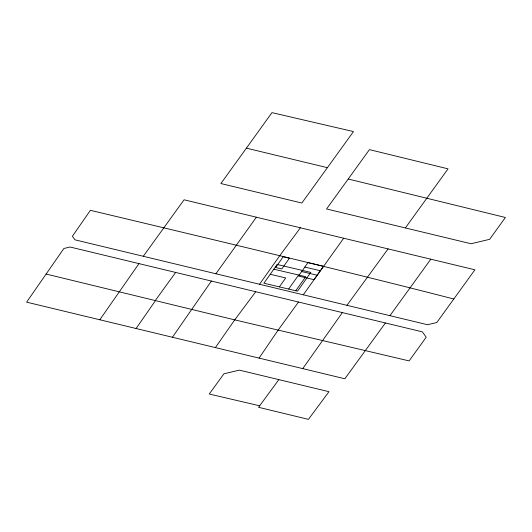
<?xml version="1.0" encoding="UTF-8"?>
<svg xmlns="http://www.w3.org/2000/svg" width="532" height="532" viewBox="0 0 532 532"><rect width="100%" height="100%" fill="white"/><g stroke="black" fill="none" stroke-linecap="round" stroke-linejoin="round"><path stroke-width="0.8" d="M259.077 358.109L278.056 330.212L298.505 302.016M211.397 281.042L172.421 337.261M46.124 274.047L234.725 319.872L409.108 360.902L426.199 337.235L422.388 331.868L70.044 247.008L63.873 248.497L26.6 302.149L99.817 319.779L138.985 263.606M136.072 328.517L155.497 300.607M99.817 319.779L215.393 347.596L234.725 319.872L255.739 291.729M259.53 284.268L279.998 255.34L300.394 227.802M279.373 286.874L285.704 277.93L270.209 274.279M288.67 289.069L298.598 275.031M342.375 312.59L302.741 368.616L215.393 347.596M256.377 217.196L215.912 273.761M295.752 290.738L305.76 276.72L273.814 269.185M303.28 294.801L343.679 238.223L474.896 269.797L436.819 322.518L427.542 324.733L74.972 239.826L72.392 236.255L90.4 210.313C211.683 239.287 333.019 268.002 453.809 298.997M143.314 256.271L184.065 199.793L343.679 238.223M327.399 167.673L301.837 203.031L220.906 183.547L271.978 112.638L353.474 131.577L327.399 167.673L246.396 148.149M405.371 227.935L448.037 168.844L369.447 149.625L326.568 208.97L471.039 243.742L489.613 239.333L505.4 217.482L348.221 179.011M389.943 315.675L430.807 259.184M155.284 300.567L175.66 272.437M385.421 322.957L344.836 378.771L302.741 368.616M346.944 305.308L388.094 248.896M278.841 379.629L258.559 407.299L308.42 419.362L328.982 391.692L239.387 370.132L223.912 373.797L209.262 394.032L259.649 405.796M304.829 267.077L320.317 270.735M301.664 271.546L317.152 275.204M277.152 264.471L263.885 283.224L297.534 291.164L310.808 272.411L277.152 264.471M283.21 256.757L275.616 267.49L281.807 268.953L289.401 258.22L283.21 256.757M307.995 262.608L298.499 276.022L313.986 279.672L323.483 266.259L307.995 262.608"/></g></svg>
